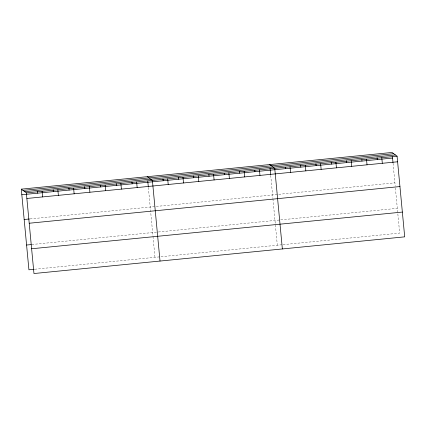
<?xml version="1.0" encoding="UTF-8"?>
<svg xmlns="http://www.w3.org/2000/svg" width="426" height="426" viewBox="0 0 426 426"><rect width="100%" height="100%" fill="white"/><g stroke="black" fill="none" stroke-linecap="round" stroke-linejoin="round"><path stroke-width="0.32" stroke-dasharray="2.13 1.6" d="M30.076 218.927L394.907 182.823M31.833 244.508L157.732 232.053M158.365 231.989L280.074 219.944M280.713 219.88L397.32 208.341M34.831 269.216L282.417 244.716M283.05 244.652L399.663 233.113L395.28 186.748M393.06 163.264L395.216 186.093M270.712 175.374L272.874 198.202M272.933 198.857L277.315 245.222M148.37 187.483L152.939 235.818M153.003 236.467L154.973 257.325"/><path stroke-width="0.64" d="M21.3 189.155L392.037 152.465L397.075 156.198L404.7 236.845L33.963 273.535L26.337 192.887L21.3 189.155L28.925 269.802L34.176 269.28M22.961 190.385L393.699 153.701M24.676 191.657L395.413 154.968M26.337 192.887L397.075 156.198M21.827 194.741L392.564 158.051M26.87 198.473L397.607 161.784M24.17 219.507L29.421 218.991M29.208 223.24L399.945 186.556M26.582 245.03L31.178 244.577M31.62 248.763L402.357 212.073M269.695 164.574L274.733 168.307L282.358 248.949M147.348 176.684L152.391 180.416L160.016 261.058M392.447 156.811L392.996 162.615M381.787 157.711L382.314 163.296M377.095 157.705L377.271 159.564M366.493 159.228L367.02 164.809M361.86 159.835L361.978 161.076M351.2 160.74L351.727 166.321M346.508 160.73L346.684 162.594M335.906 162.253L336.433 167.839M331.215 162.242L331.391 164.106M320.613 163.765L321.14 169.351M315.927 163.754L316.103 165.618M305.32 165.277L305.847 170.863M300.634 165.272L300.809 167.13M290.026 166.795L290.553 172.376M285.399 167.402L285.516 168.643M270.047 168.297L270.654 174.719M259.439 169.82L259.966 175.405M254.812 170.432L254.929 171.673M244.146 171.332L244.673 176.918M239.46 171.321L239.636 173.185M228.853 172.844L229.385 178.43M224.225 173.457L224.342 174.697M213.564 174.362L214.092 179.942M208.873 174.351L209.049 176.21M198.271 175.874L198.798 181.46M193.58 175.863L193.755 177.727M182.978 177.386L183.505 182.972M178.286 177.376L178.462 179.239M167.684 178.899L168.211 184.485M162.993 178.888L163.169 180.752M147.763 181.023L148.312 186.828M136.634 181.971L137.161 187.557M131.948 181.966L132.124 183.824M120.877 183.531L121.405 189.117M116.191 183.521L116.367 185.385M105.121 185.092L105.648 190.678M100.493 185.704L100.611 186.945M89.364 186.652L89.891 192.232M84.678 186.641L84.854 188.5M73.607 188.212L74.135 193.793M68.921 188.201L69.097 190.06M57.851 189.767L58.378 195.353M53.165 189.762L53.341 191.62M42.094 191.327L42.627 196.913M37.408 191.317L37.584 193.18"/></g></svg>
